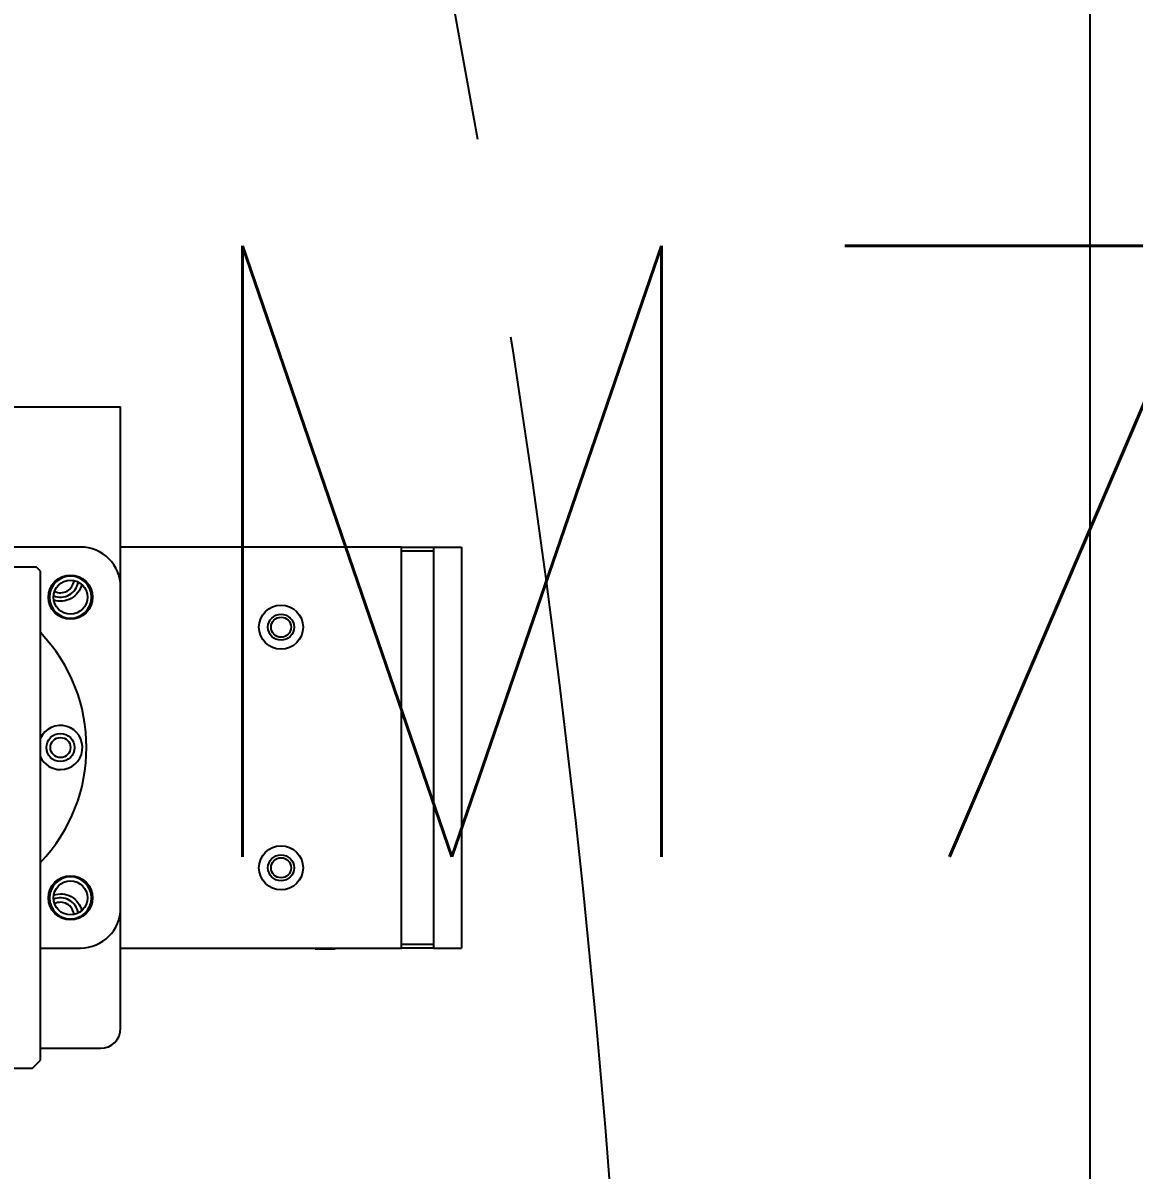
# Model space of a CAD drawing. Header units: millimetres. Extents: x 10462777 to 22643323, y 453826 to 1389191.
# Drawn here: x 11300253.5 to 11300530.6, y 583648.1 to 583934.1 of the extents above; entities that cross this region are included whole.
import ezdxf
from ezdxf.enums import TextEntityAlignment as Align

# ---------------------------------------------------------------- set-up
doc = ezdxf.new("R2010")
doc.units = ezdxf.units.MM
doc.header["$LTSCALE"] = 200
doc.header["$MEASUREMENT"] = 0
doc.linetypes.add('CENTER2', pattern=[1.125, 0.75, -0.125, 0.125, -0.125])
doc.linetypes.add('PHANTOM', pattern=[2.5, 1.25, -0.25, 0.25, -0.25, 0.25, -0.25])
doc.layers.get('0').update_dxf_attribs({"linetype": 'CONTINUOUS'})
for name, color, linetype in [('2', 2, 'CONTINUOUS'), ('205', 4, 'CONTINUOUS'), ('DV1_DEFAULT', 7, 'CONTINUOUS'), ('ZZ', 7, 'CONTINUOUS')]:
    doc.layers.add(name, color=color, linetype=linetype)
doc.layers.add('LAYOUT', color=8, linetype='CONTINUOUS', lineweight=25)
doc.styles.add('SEACAD_arial_ttf', font='txt.shx ', dxfattribs={"height": 0.2, "bigfont": ' whgtxt.shx'})

# ---------------------------------------------------------------- blocks, each defined once
blk = doc.blocks.new('r710ic')
at = {"layer": 'DV1_DEFAULT', "color": 3, "linetype": 'CENTER2', "lineweight": 0}
blk.add_circle((272041.37, 104232.63), 367.64, dxfattribs=at)
at = {"layer": 'LAYOUT', "color": 3}
blk.add_circle((272041.37, 104232.63), 2050.12, dxfattribs=at)
blk = doc.blocks.new('A$C7DA30AB0')
at = {"layer": 'LAYOUT', "color": 6, "linetype": 'PHANTOM'}
blk.add_circle((3030.45, 3025.99, 0), 2693.02, dxfattribs=at)

msp = doc.modelspace()

# ---------------------------------------------------------------- linework, layer by layer
at = {"layer": '2', "color": 252, "linetype": 'Continuous'}
msp.add_line((11300519.62813, 583034.43591, 0), (11300519.62813, 584034.41518, 0), dxfattribs=at)
at = {"layer": '205', "color": 252, "linetype": 'Continuous'}
for p, q in [((11300246.04706, 583838.42972, 0), (11300277.8747, 583838.42972, 0)), ((11300277.8747, 583793.42823, 0), (11300277.8747, 583838.42972, 0)), ((11300267.87456, 583803.42923, 0), (11300244.74548, 583803.42923, 0)), ((11300347.87569, 583803.42923, 0), (11300277.8697, 583803.42923, 0)), ((11300347.87569, 583703.42781, 0), (11300347.87569, 583803.42923, 0)), ((11300347.87569, 583803.42923, 0), (11300355.87581, 583803.42923, 0)), ((11300355.87581, 583802.42921, 0), (11300347.87569, 583802.42921, 0)), ((11300355.87581, 583803.42923, 0), (11300362.87591, 583803.42923, 0)), ((11300355.87581, 583803.42923, 0), (11300355.87581, 583802.42921, 0)), ((11300355.87581, 583802.42921, 0), (11300355.87581, 583704.42782, 0)), ((11300362.87591, 583803.42923, 0), (11300362.87591, 583703.42781, 0)), ((11300256.8744, 583798.42916, 0), (11300244.55938, 583798.42916, 0)), ((11300257.87441, 583797.42914, 0), (11300256.8744, 583798.42916, 0)), ((11300257.87441, 583675.42741, 0), (11300257.87441, 583797.42914, 0)), ((11300277.8747, 583713.42795, 0), (11300277.8747, 583793.42909, 0)), ((11300277.8747, 583683.42752, 0), (11300277.8747, 583713.43014, 0)), ((11300347.87569, 583704.42782, 0), (11300355.87581, 583704.42782, 0)), ((11300355.87581, 583704.42782, 0), (11300355.87581, 583703.42781, 0)), ((11300257.87441, 583703.42781, 0), (11300267.87456, 583703.42781, 0)), ((11300277.8697, 583703.42781, 0), (11300347.87569, 583703.42781, 0)), ((11300326.37539, 583703.42937, 0), (11300326.37539, 583703.2278, 0)), ((11300326.37539, 583703.2278, 0), (11300328.7625, 583703.2278, 0)), ((11300328.7625, 583703.2278, 0), (11300331.37546, 583703.2278, 0)), ((11300331.37546, 583703.2278, 0), (11300331.37546, 583703.42937, 0)), ((11300355.87581, 583703.42781, 0), (11300347.87569, 583703.42781, 0)), ((11300355.87581, 583703.42781, 0), (11300362.87591, 583703.42781, 0)), ((11300257.86973, 583678.42745, 0), (11300272.87463, 583678.42745, 0)), ((11299959.87018, 583673.42738, 0), (11300255.87439, 583673.42738, 0)), ((11300255.87439, 583673.42738, 0), (11300257.87441, 583675.42741, 0))]:
    msp.add_line(p, q, dxfattribs=at)
for centre, radius in [((11300265.37452, 583790.92905, 0), 5.50008), ((11300265.37452, 583790.92905, 0), 4.25006), ((11300317.87527, 583783.42894, 0), 5.50008), ((11300317.87527, 583783.42894, 0), 3.25005), ((11300317.87527, 583783.42894, 0), 2.50004), ((11300262.87449, 583753.42852, 0), 3.50005), ((11300262.87449, 583753.42852, 0), 2.50004), ((11300317.87527, 583723.42809, 0), 5.50008), ((11300317.87527, 583723.42809, 0), 3.25005), ((11300317.87527, 583723.42809, 0), 2.50004), ((11300265.37452, 583715.92798, 0), 5.50008), ((11300265.37452, 583715.92798, 0), 4.25006)]:
    msp.add_circle(centre, radius, dxfattribs=at)
at = {"layer": '205', "color": 252, "linetype": 'Continuous', "extrusion": (0, 0, -1)}
for centre in [(-11300265.37452, 583790.92905, 0), (-11300265.37452, 583715.92798, 0)]:
    msp.add_circle(centre, 5.25007, dxfattribs=at)
at = {"layer": '205', "color": 252, "linetype": 'Continuous'}
for centre, radius, start, end in [((11300267.87456, 583793.42909, 0), 10.00014, 0, 90), ((11300262.87449, 583795.42911, 0), 4.50006, 247.3087121, 350.7862269), ((11300262.87449, 583795.42911, 0), 3.40005, 243.8888389, 354.2063856), ((11300227.87399, 583753.42852, 0), 41.50059, 316.2824956, 43.7006268), ((11300262.87449, 583753.42852, 0), 5.50008, 270, 155.3793327), ((11300262.87449, 583753.42852, 0), 5.50008, 204.6149939, 270), ((11300262.87449, 583711.42792, 0), 4.50006, 9.1968887, 112.6856715), ((11300262.87449, 583711.42792, 0), 3.40005, 5.7768477, 116.1055164), ((11300267.87456, 583713.42795, 0), 10.00014, 270, 0), ((11300272.87463, 583683.42752, 0), 5.00007, 270, 0)]:
    msp.add_arc(centre, radius, start, end, dxfattribs=at)
at = {"layer": '205', "color": 252, "linetype": 'Continuous', "extrusion": (0, 0, -1)}
for centre, start, end in [((-11300262.87449, 583795.42911, 0), 194.0399619, 287.8537274), ((-11300262.87449, 583711.42792, 0), 72.1518374, 165.9543521)]:
    msp.add_arc(centre, 5.50008, start, end, dxfattribs=at)

# ---------------------------------------------------------------- block references
at = {"ltscale": 10}
msp.add_blockref('A$C7DA30AB0', (11294684.4077, 580408.4363, 0), dxfattribs=at)
at = {"layer": 'LAYOUT', "color": 2, "rotation": 270}
msp.add_blockref('r710ic', (11195875.24796, 856316.46559, 0), dxfattribs=at)

# ---------------------------------------------------------------- texts
at = {"layer": 'ZZ', "color": 7, "linetype": 'Continuous', "ltscale": 25.4, "style": 'SEACAD_arial_ttf'}
msp.add_text('M710Ic/50F', height=152.4, dxfattribs=at).set_placement((11300282.11385, 583878.57663, 0), align=Align.TOP_LEFT)

doc.saveas('drawing.dxf')
